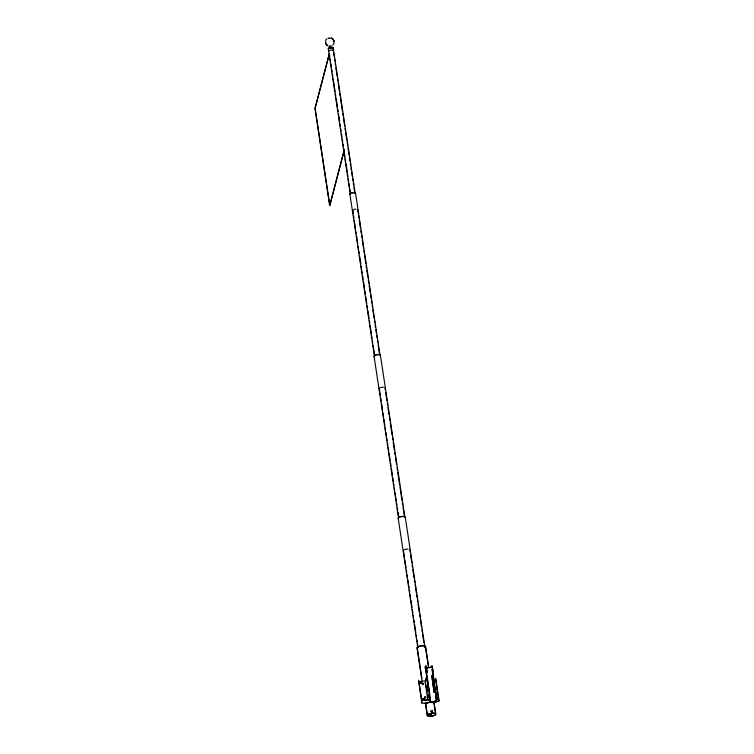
<?xml version="1.0" encoding="UTF-8"?>
<svg xmlns="http://www.w3.org/2000/svg" width="754" height="754" viewBox="0 0 754 754"><rect width="100%" height="100%" fill="white"/><g stroke="black" fill="none" stroke-linecap="round" stroke-linejoin="round"><path stroke-width="1.13" d="M432.146 665.744L434.822 685.942A4.335 0.566 84 0 0 435.52 688.958L436.868 698.769L436.18 695.367M428.065 689.147L425.765 669.307L426.434 672.813L426.811 671.126L425.642 666.018L424.841 667.865L425.661 668.006M434.417 688.487L432.117 669.1C433.333 679.024 432.919 661.418 431.052 667.29M431.439 714.057L431.09 714.717M423.597 684.01L422.787 684.67L422.381 683.708M423.484 684.396L423.607 683.906M425.652 697.403L424.502 697.733M423.003 699.222L423.908 698.364L424.106 699.627M434.69 681.531C434.37 682.728 435.02 680.419 433.936 680.805M436.934 698.289C437.377 697.196 435.689 696.668 437.103 697.695M420.741 682.37L420.836 683.52M424.342 698.967L423.578 699.684L423.098 698.769M434.558 681.974L434.672 681.211M423.541 683.972L422.843 683.501L422.4 684.142M425.548 697.365L424.766 697.026L424.361 697.714M425.567 697.799L425.633 697.299M329.234 53.77L314.965 108.378L329.668 205.578L344.229 149.829M329.112 54.891L315.144 108.359L329.847 205.559L343.513 153.222M427.48 695L427.631 698.515L425.181 682.313L426.491 677.017M426.293 678.364L425.463 680.956M438.922 701.22L435.661 678.496L439.026 700.786L433.889 702.822A4.43 1.451 -8.6 0 0 430.289 702.445A4.43 1.451 -8.6 0 0 426.283 703.614L421.825 703.011L418.583 680.278L418.687 680.909M427.631 698.515L428.772 694.123M428.743 694.566L428.027 697.884L428.536 695.914M421.656 683.435L421.345 682.134L420.572 683.171M437.056 698.015L436.82 698.383M431.005 711.229L432.004 710.965M431.863 711.757L432.136 711.041M432.127 711.54L431.882 710.777M420.647 682.615L421.571 683.397L420.732 682.502M421.74 683.312L421.693 682.53L420.817 682.295M424.031 699.589C421.91 700.212 424.323 697.026 424.191 699.514M427.886 690.033L428.347 689.787L428.376 690.777L427.886 690.033L428.347 689.787M427.989 690.815L427.961 689.835M428.084 686.64A4.335 0.566 84 0 0 428.781 689.665L429.921 699.995C427.659 703.105 436.594 701.842 436.66 699.288L436.18 695.819M435.171 690.07L435.633 689.825L435.171 690.07L435.133 688.996A4.335 0.566 84 0 1 434.436 685.98M435.247 689.863L435.529 689.043L435.058 689.288M435.181 689.118L436.519 698.449L435.803 695.405L436.274 699.326L435.642 700.654M425.614 697.62C424.021 699.684 424.53 695.226 425.586 697.469M331.402 45.985L329.319 46.117L329.922 46.39M434.558 681.908L433.889 680.975L434.549 681.418M437.009 698.11L437.009 697.214L436.17 697.082M329.781 38.086L328.546 38.152L329.13 38.303M422.381 683.784L423.117 683.341L423.559 684.085M327.132 38.671C324.597 39.302 326.152 45.655 325.671 42.855L326.275 44.58L328.113 46.051M431.533 667.215L426.679 667.799M332.731 45.259L333.909 43.43L334.031 41.432L333.07 39.265L331.166 37.983M424.229 699.269L423.164 699.194M423.465 684.312L422.457 684.236M421.552 683.529L421.759 682.624L420.845 682.408M434.53 681.814L433.88 681.936M436.236 698.449L437.113 697.761L436.217 697.337M436.886 698.081L436.227 698.091M436.717 698.317L436.142 698.242L436.839 698.261M420.807 682.54L421.788 682.898M421.58 683.388L420.666 683.171M329.96 47.87L331.751 47.841M434.841 702.134L438.866 700.862M330.28 47.898L331.326 47.841M431.505 710.777L430.996 711.399L431.844 711.833M430.751 713.661L430.562 714.688L431.382 713.897M431.156 667.375L426.641 667.903M435.746 700.739L435.152 700.852M330.29 47.926L331.176 47.832M423.39 698.675L424.182 698.958M427.141 676.234L428.753 690.796M425.718 680.89L421.052 681.371A2.168 2.026 14.6 0 0 419.224 683.624L421.467 698.468A2.168 2.026 14.6 0 0 423.918 700.268L429.742 699.665M429.695 699.844L423.871 700.447A2.168 2.026 14.6 0 1 421.42 698.647M429.921 699.995L430.289 701.267M425.699 667.903C425.953 659.967 428.395 678.807 426.368 670.438M431.693 711.804L431.015 711.324M430.93 713.661L430.27 714.179L430.939 714.688M330.893 38.181L331.722 38.511M423.286 699.721L423.079 698.873M332.834 47.813L332.702 47.511A2.168 0.707 -8.6 0 0 330.403 47.361A2.168 0.707 -8.6 0 0 328.555 48.256L328.687 48.558M430.355 699.005L429.167 689.627A4.335 0.566 84 0 1 428.47 686.602M425.586 646.546L428.753 667.488M434.04 702.408L435.793 714.038M425.379 646.583L428.366 666.366M433.889 702.822L433.833 702.455A4.43 1.451 -8.6 0 0 433.654 702.36M434.002 703.605L435.586 714.076M425.02 647.818L405.303 517.442A3.61 1.178 -8.6 0 0 401.373 516.679A3.61 1.178 -8.6 0 0 398.329 518.629M404.898 517.14L380.45 355.483A3.252 1.065 -8.7 0 0 376.906 354.804A3.252 1.065 -8.7 0 0 374.173 356.557M409.846 549.883L410.195 552.192M410.544 554.51L411.769 562.607M412.118 564.925L412.476 567.234M412.824 569.553L414.05 577.649M414.398 579.967L414.747 582.276M415.096 584.595L416.321 592.691M416.67 595.01L417.019 597.319M417.367 599.637L417.725 601.946M418.074 604.265L419.299 612.361M419.648 614.68L419.997 616.989M420.346 619.307L421.571 627.403M421.92 629.722L422.268 632.031M422.617 634.35L423.842 642.446M424.2 644.764L424.549 647.073M380.044 355.191L355.596 193.533A2.893 0.943 -8.6 0 0 352.448 192.92A2.893 0.943 -8.6 0 0 350.007 194.485M385.341 390.233L384.992 387.924A2.893 0.943 -8.6 0 0 384.879 387.575M385.69 392.551L386.915 400.647M387.264 402.966L387.613 405.275M387.961 407.594L389.017 414.54M389.366 416.849L389.893 420.317M390.242 422.636L392.165 435.36M392.514 437.678L392.862 439.987M393.22 442.306L394.436 450.402M394.794 452.72L395.143 455.03M395.492 457.348L396.538 464.294M397.066 467.763L397.415 470.072M397.763 472.39L399.686 485.114M400.044 487.433L401.967 500.156M402.316 502.475L402.664 504.794M403.013 507.103L404.238 515.199M333.24 48.115L355.181 193.231A2.526 0.829 -8.7 0 0 352.929 192.628A2.526 0.829 -8.7 0 0 350.205 193.75L328.254 48.633M357.688 209.763L358.216 213.259M358.565 215.587L358.923 217.915M359.272 220.253L360.506 228.405M360.855 230.733L361.213 233.061M361.562 235.389L361.911 237.717M362.269 240.045L363.494 248.198M363.852 250.526L364.201 252.863M364.559 255.191L365.784 263.344M366.142 265.672L366.491 268M366.849 270.328L367.905 277.321M368.254 279.649L368.781 283.136M369.13 285.474L370.195 292.458M370.544 294.786L371.072 298.282M371.42 300.61L371.779 302.938M372.127 305.266L372.485 307.594M372.834 309.932L374.069 318.084M374.418 320.412L374.776 322.74M375.124 325.068L375.473 327.396M375.831 329.724L376.359 333.221M376.708 335.549L377.057 337.877M377.415 340.205L377.763 342.542M378.122 344.87L379.347 353.023M333.588 52.837L334.116 56.324M334.465 58.652L334.823 60.97M335.172 63.298L335.521 65.626M335.879 67.954L337.104 76.088M337.462 78.416L337.811 80.744M338.16 83.063L339.394 91.206M339.743 93.534L340.101 95.852M340.45 98.18L342.382 110.97M342.731 113.298L343.089 115.626M343.438 117.944L344.672 126.088M345.021 128.416L345.37 130.734M345.728 133.062L346.783 140.037M347.132 142.365L347.66 145.852M348.009 148.18L349.064 155.154M349.413 157.482L349.941 160.97M350.299 163.298L350.648 165.616M350.996 167.944L351.355 170.272M351.703 172.6L352.231 176.087M352.58 178.406L352.938 180.734M353.287 183.062L353.635 185.39M353.984 187.708L354.87 193.524M425.906 684.585L426.434 688.063M426.783 690.372L427.132 692.69M329.489 54.448L329.847 56.767M330.195 59.095L330.544 61.423M330.902 63.751L331.43 67.238M331.779 69.556L332.128 71.884M332.486 74.212L332.834 76.54M333.183 78.859L335.115 91.649M335.473 93.977L335.822 96.305M336.171 98.633L337.406 106.766M337.754 109.094L338.112 111.422M338.461 113.741L339.696 121.884M340.045 124.212L340.393 126.531M340.751 128.859L341.1 131.187M341.449 133.515L341.977 137.002M342.325 139.32L342.684 141.648M343.032 143.976L343.381 146.304M343.739 148.623L344.964 156.766M345.323 159.094L345.671 161.413M346.02 163.741L347.255 171.884M347.603 174.202L347.952 176.53M348.31 178.858L348.659 181.186M349.008 183.505L349.536 186.992M349.894 189.32L350.242 191.648M352.702 210.291L353.23 213.778M353.579 216.115L353.937 218.443M354.286 220.771L355.52 228.924M355.869 231.252L356.227 233.58M356.576 235.908L357.811 244.06M358.159 246.388L358.508 248.726M358.866 251.054L359.215 253.382M359.573 255.71L360.798 263.862M361.157 266.19L361.505 268.518M361.863 270.846L362.212 273.184M362.561 275.512L363.089 278.999M363.447 281.336L364.502 288.32M364.851 290.648L365.379 294.145M365.737 296.473L366.793 303.457M367.141 305.794L367.5 308.122M367.848 310.45L369.083 318.603M369.432 320.931L369.79 323.259M370.139 325.587L371.373 333.739M371.722 336.067L372.071 338.405M372.429 340.733L372.778 343.061M373.136 345.389L374.361 353.541M349.894 194.127L374.342 355.784A2.893 0.943 -8.6 0 1 377.99 354.455A2.893 0.943 -8.6 0 1 379.724 355.586M379.29 388.517L380.346 395.464M380.695 397.773L381.222 401.251M381.571 403.56L382.617 410.506M382.966 412.815L383.494 416.293M383.843 418.602L384.889 425.548M385.247 427.857L385.596 430.176M385.944 432.485L386.472 435.963M386.821 438.272L387.17 440.59M387.518 442.9L387.867 445.218M388.216 447.527L388.744 451.005M389.092 453.314L390.138 460.26M390.497 462.57L391.015 466.047M391.364 468.357L392.419 475.303M392.768 477.612L393.296 481.09M393.645 483.399L393.993 485.717M394.342 488.026L394.691 490.345M395.039 492.654L395.388 494.973M395.746 497.282L396.265 500.76M396.613 503.069L396.972 505.387M397.32 507.696L397.669 510.015M398.018 512.324L398.546 515.802M374.041 356.152L398.489 517.809A3.252 1.065 -8.5 0 1 402.589 516.32A3.252 1.065 -8.5 0 1 404.549 517.593M403.437 550.552L404.483 557.489M404.832 559.807L406.057 567.903M406.415 570.222L406.764 572.531M407.113 574.85L407.462 577.159M407.81 579.477L408.338 582.946M408.687 585.264L409.036 587.573M409.384 589.892L409.733 592.201M410.082 594.52L410.61 597.988M410.958 600.307L412.014 607.243M412.363 609.562L412.89 613.03M413.239 615.349L413.588 617.658M413.937 619.976L414.285 622.286M414.634 624.604L415.859 632.7M416.208 635.019L416.557 637.328M416.915 639.646L417.264 641.956M417.612 644.274L418.14 647.743M398.178 518.186L417.725 647.394M426.283 703.614L426.227 703.256A4.43 1.451 -8.6 0 1 426.472 703.114M417.433 649.1L421.835 678.195M425.529 702.634L427.471 715.433M417.047 647.978L421.976 680.56M425.322 702.671L427.254 715.471M421.825 703.011L421.882 701.672M435.529 689.043L435.548 690.023M426.462 671.974L429.139 690.758M433.427 712.813A3.61 1.178 -8.6 0 1 430.817 713.444M433.201 712.756A3.252 1.065 -8.6 0 1 430.854 713.312M431.429 711.097A3.252 1.065 -8.6 0 1 432.636 711.05M328.405 48.982A2.526 0.829 -8.6 0 1 330.968 47.511A2.526 0.829 -8.6 0 1 332.891 48.51M333.127 50.216A2.168 0.707 -8.6 0 1 332.957 50.838M329.083 51.244A2.168 0.707 -8.6 0 1 329.244 50.622M329.913 50.301A2.168 0.707 -8.6 0 1 332.599 50.018M353.447 210.866A2.526 0.829 -8.6 0 1 352.834 210.63M353.805 209.518A2.526 0.829 -8.6 0 1 355.973 209.131M379.403 388.866A2.893 0.943 -8.6 0 1 379.601 388.122M380.299 387.735A2.893 0.943 -8.6 0 1 383.475 387.198M403.569 550.948A3.252 1.065 -8.6 0 1 403.786 550.1M404.578 549.666A3.252 1.065 -8.6 0 1 408.14 549.063M419.177 683.803A2.168 2.026 14.6 0 1 421.005 681.55M433.833 680.212A2.168 2.026 14.6 0 1 436.274 682.012M438.517 696.856A2.168 2.026 14.6 0 1 436.689 699.109M438.564 696.687A2.168 2.026 14.7 0 1 436.736 698.93M433.88 680.033A2.168 2.026 14.6 0 1 436.321 681.833M427.037 702.841A4.43 1.451 -8.6 0 1 428.442 702.398M417.565 647.224A4.119 1.348 -8.6 0 1 422.919 645.792A4.119 1.348 -8.6 0 1 425.067 647.29M417.339 648.101A4.119 1.348 -8.6 0 1 417.292 647.592M417.282 648.289A4.335 1.414 -8.6 0 1 421.439 645.81A4.335 1.414 -8.6 0 1 425.265 647.29M431.825 675.744L434.134 692.502L431.825 675.744M327.481 45.447L326.275 44.58L327.481 45.447M332.75 39.217L331.619 38.2L333.221 39.726L332.75 39.217M333.852 40.904L333.07 39.265L334.031 41.432L333.852 40.904M429.28 716.281A4.335 1.414 -8.6 0 0 435.812 714.217A4.335 1.414 -8.6 0 0 429.478 713.774A4.335 1.414 -8.6 0 0 429.28 716.281M429.394 716.206A4.119 1.348 -8.6 0 0 435.605 714.245A4.119 1.348 -8.6 0 0 429.582 713.821A4.119 1.348 -8.6 0 0 429.394 716.206"/></g></svg>
